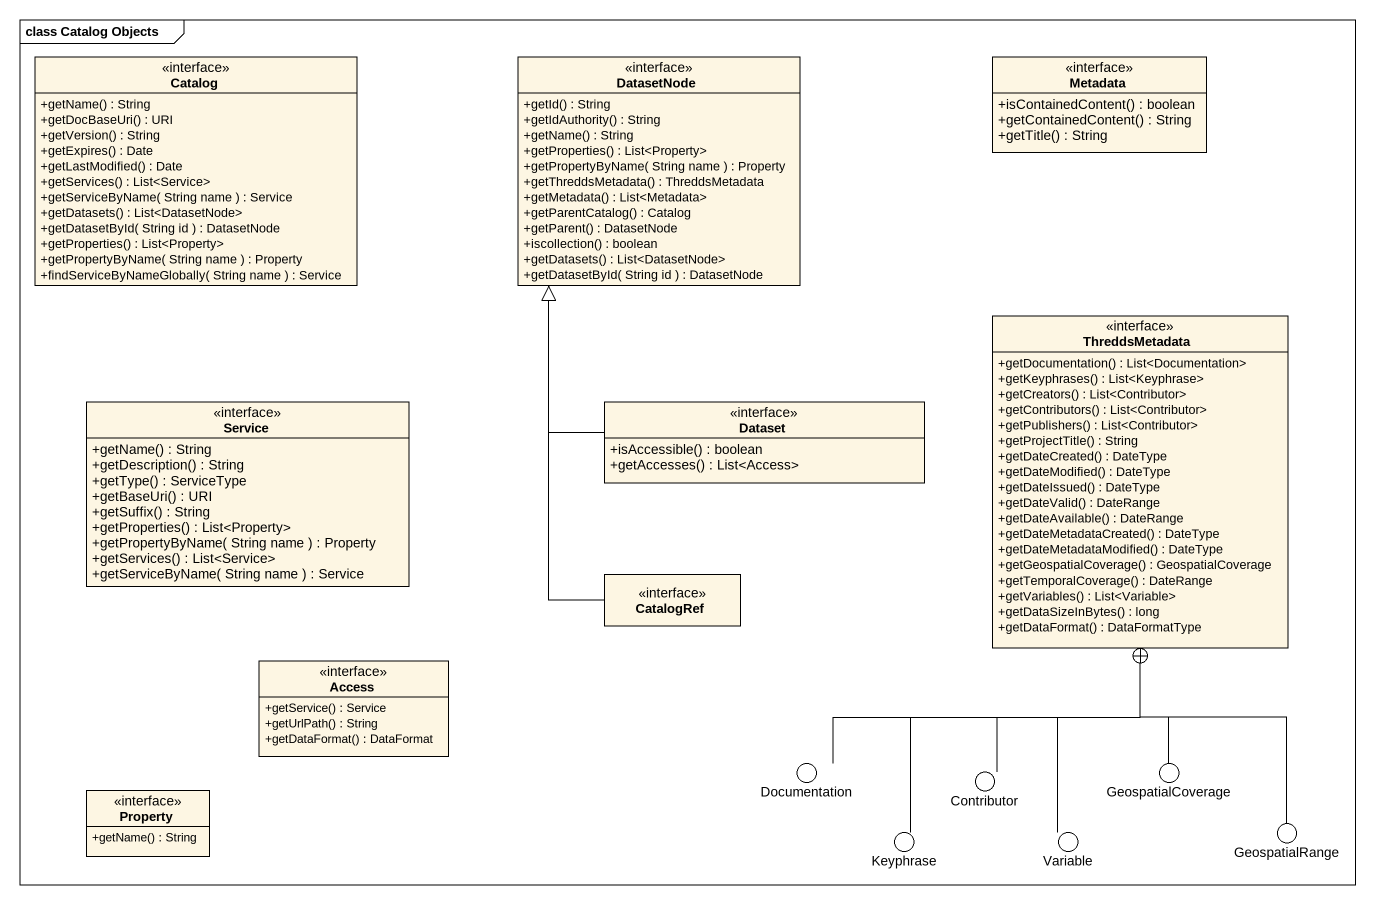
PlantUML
@startuml
mainframe class Catalog Objects
allowmixing
hide circle
hide empty members
skinparam classAttributeIconSize 0
interface Catalog {
  +getName() : String
  +getDocBaseUri() : URI
  +getVersion() : String
  +getExpires() : Date
  +getLastModified() : Date
  +getServices() : List<Service>
  +getServiceByName( String name ) : Service
  +getDatasets() : List<DatasetNode>
  +getDatasetById( String id ) : DatasetNode
  +getProperties() : List<Property>
  +getPropertyByName( String name ) : Property
  +findServiceByNameGlobally( String name ) : Service
}
interface DatasetNode {
  +getId() : String
  +getIdAuthority() : String
  +getName() : String
  +getProperties() : List<Property>
  +getPropertyByName( String name ) : Property
  +getThreddsMetadata() : ThreddsMetadata
  +getMetadata() : List<Metadata>
  +getParentCatalog() : Catalog
  +getParent() : DatasetNode
  +iscollection() : boolean
  +getDatasets() : List<DatasetNode>
  +getDatasetById( String id ) : DatasetNode
}
interface Metadata {
  +isContainedContent() : boolean
  +getContainedContent() : String
  +getTitle() : String
}
interface ThreddsMetadata {
  +getDocumentation() : List<Documentation>
  +getKeyphrases() : List<Keyphrase>
  +getCreators() : List<Contributor>
  +getContributors() : List<Contributor>
  +getPublishers() : List<Contributor>
  +getProjectTitle() : String
  +getDateCreated() : DateType
  +getDateModified() : DateType
  +getDateIssued() : DateType
  +getDateValid() : DateRange
  +getDateAvailable() : DateRange
  +getDateMetadataCreated() : DateType
  +getDateMetadataModified() : DateType
  +getGeospatialCoverage() : GeospatialCoverage
  +getTemporalCoverage() : DateRange
  +getVariables() : List<Variable>
  +getDataSizeInBytes() : long
  +getDataFormat() : DataFormatType
}
interface Service {
  +getName() : String
  +getDescription() : String
  +getType() : ServiceType
  +getBaseUri() : URI
  +getSuffix() : String
  +getProperties() : List<Property>
  +getPropertyByName( String name ) : Property
  +getServices() : List<Service>
  +getServiceByName( String name ) : Service
}
interface Dataset {
  +isAccessible() : boolean
  +getAccesses() : List<Access>
}
interface CatalogRef
interface Access {
  +getService() : Service
  +getUrlPath() : String
  +getDataFormat() : DataFormat
}
() Documentation
() Contributor
() GeospatialCoverage
interface Property {
  +getName() : String
}
() GeospatialRange
() Keyphrase
() Variable
Dataset -up-|> DatasetNode
CatalogRef -up-|> DatasetNode
Documentation -up-+ ThreddsMetadata
Contributor -up-+ ThreddsMetadata
GeospatialCoverage -up-+ ThreddsMetadata
GeospatialRange -up-+ ThreddsMetadata
Keyphrase -up-+ ThreddsMetadata
Variable -up-+ ThreddsMetadata
@enduml
